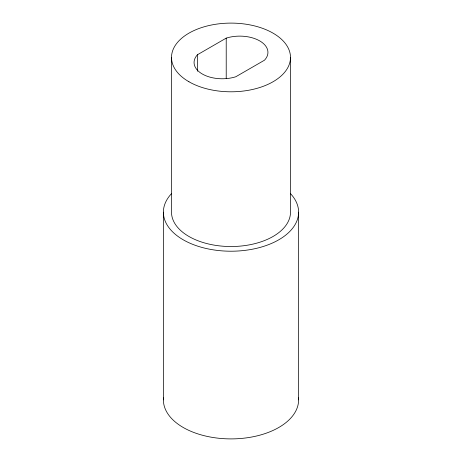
<?xml version="1.0" encoding="UTF-8"?>
<svg xmlns="http://www.w3.org/2000/svg" width="462" height="462" viewBox="0 0 462 462"><rect width="100%" height="100%" fill="white"/><g stroke="black" fill="none" stroke-linecap="round" stroke-linejoin="round"><path stroke-width="0.69" d="M197.534 54.689L226.218 38.127A28.17 16.262 0 0 1 259.684 40.887A28.17 16.262 0 0 1 264.466 60.21L235.782 76.767A28.17 16.262 0 0 1 202.316 74.007A28.17 16.262 0 0 1 197.534 54.689L197.534 71.252M298.608 212.179L298.608 399.867M290.494 57.45L290.494 212.179A59.494 34.35 0 0 1 231 246.529A59.494 34.35 0 0 1 171.506 212.179L171.506 57.45M226.218 38.127L226.218 78.448M163.392 212.179L163.392 399.867M298.516 397.834A67.608 39.033 0 0 1 231 438.9A67.608 39.033 0 0 1 163.484 397.834M290.558 193.705A67.608 39.033 0 0 1 231 251.213A67.608 39.033 0 0 1 171.442 193.705M188.929 81.739A59.494 34.35 0 0 0 288.467 66.337A59.494 34.35 0 0 0 215.604 24.272A59.494 34.35 0 0 0 188.929 81.739"/></g></svg>
